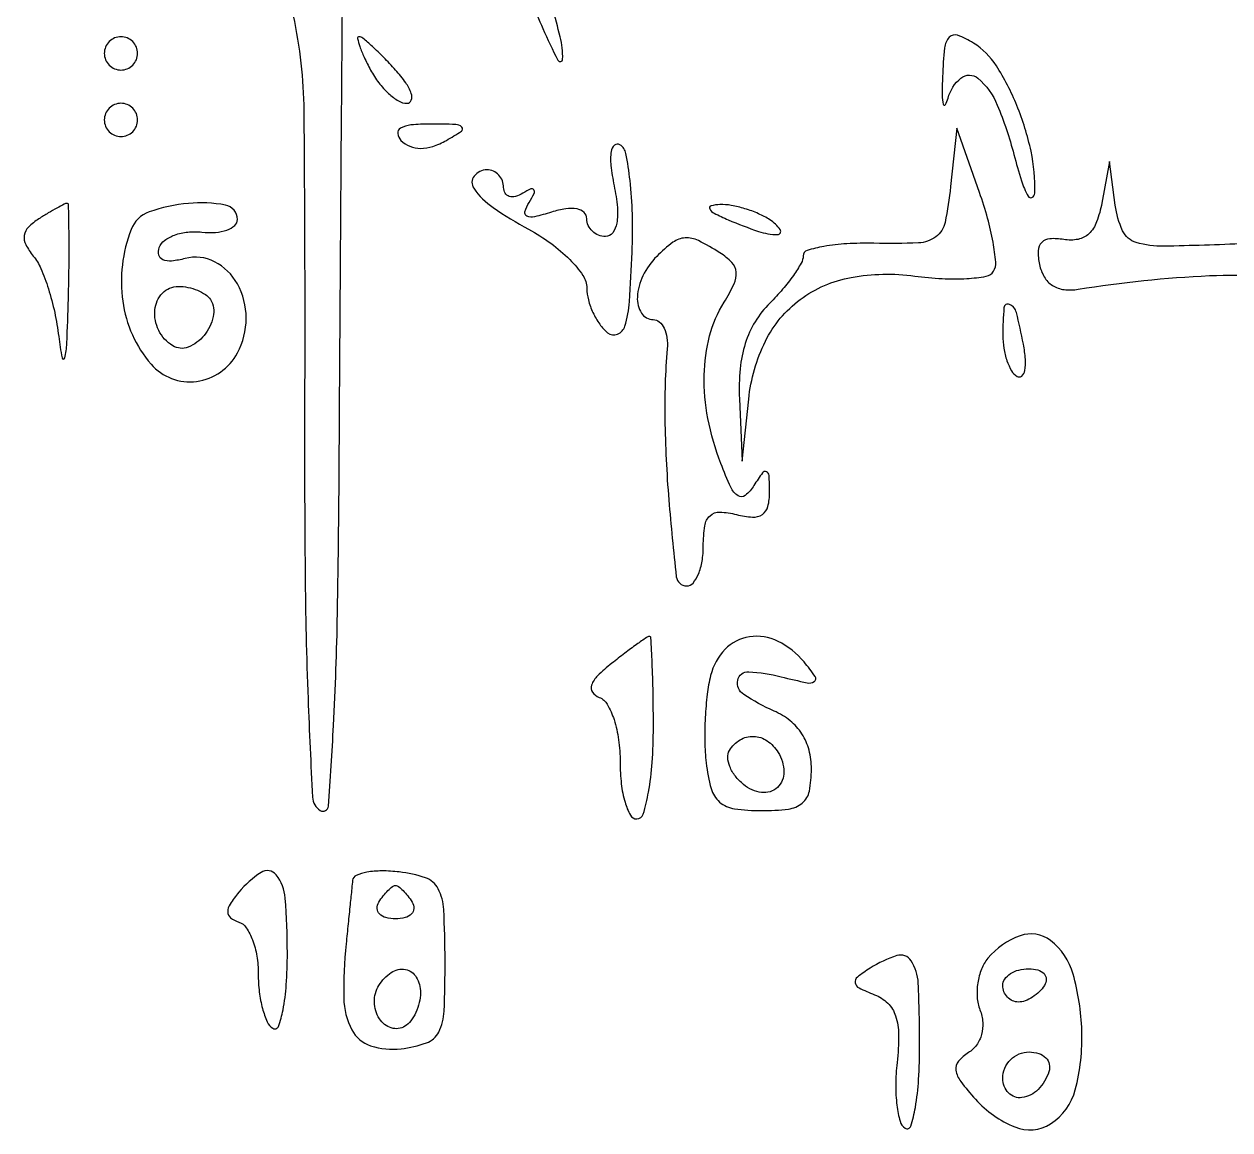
# Model space of a CAD drawing. Extents: x 50 to 925, y 21 to 441.
# Drawn here: x 746.2 to 818.6, y 210.3 to 276.8 of the extents above; entities that cross this region are included whole.
import ezdxf

# ---------------------------------------------------------------- set-up
doc = ezdxf.new("R2010")
doc.units = 0

msp = doc.modelspace()

# ---------------------------------------------------------------- linework, layer by layer
for points in [[(762.347994, 277.260796, -0.051239), (762.987695, 271.537397, -0.003039), (763.037271, 254.085489, 0.003039), (763.066463, 243.809541, 0.007356), (763.245856, 236.219187, 0.003234), (763.511051, 230.304856, 0.246292), (763.979879, 229.512435, 0.562754), (764.46813, 229.761428, 0.00533), (764.776067, 234.61346, 0.008859), (765.011249, 241.329533, 0.002933), (765.12386, 251.190983, -0.000267), (765.180536, 260.502204, -0.00025), (765.248389, 270.031101, -0.000248), (765.317097, 278.496177, -0.00085)], [(776.645011, 278.069207, -0.010206), (777.356364, 276.5, 0.019178), (778.265387, 274.586775, 0.770927), (778.546059, 274.650904, 0.071247), (778.398939, 275.987817, 0.005437), (777.454347, 279.5, -0.231486)], [(819.553906, 263.561234, -0.005006), (814.678325, 263.412487, -0.077525), (813.022426, 263.636144, -0.215398), (812.202684, 264.345464, -0.075066), (811.755977, 265.879708), (811.404142, 268.5), (810.952071, 266, -0.045255), (810.641269, 264.874118, -0.112521), (810.17288, 264.16524, -0.142238), (809.521017, 263.825686, -0.091957), (808.66445, 263.813482, 0.056506), (807.829748, 263.860493, 0.187581), (807.338282, 263.636592, 0.188852), (807.129162, 263.140811, 0.057352), (807.202765, 262.313482, 0.083828), (807.492569, 261.567573, 0.116823), (807.989415, 261.055628, 0.111618), (808.681729, 260.806474, 0.071804), (809.538315, 260.8238, -0.030002), (817.423126, 261.643609, -0.051302), (824.022227, 261.254475, -0.072061)]]:
    msp.add_lwpolyline(points, format="xyb")
for points in [[(801.376841, 273.600836, 0.009723), (801.3544, 272.492884, 0.063363), (801.424145, 271.941189, 0.665089), (801.551356, 271.922656, 0.073543), (801.710822, 272.305339, -0.162471), (802.486894, 273.515771, -0.360839), (803.50852, 273.501408, -0.119096), (804.671048, 271.897101, -0.032921), (805.669523, 268.925676, 0.011796), (806.12718, 267.345698, 0.04698), (806.519139, 266.417145, 0.407857), (806.755013, 266.343416, 0.271635), (806.919523, 266.600777, 0.063152), (806.697344, 269.123452, 0.043543), (805.845918, 271.866038, 0.044512), (804.612546, 274.252523, 0.112269), (803.232142, 275.621441, 0.050241), (802.286866, 276.08651, 0.305189), (801.783254, 275.965614, 0.161945), (801.498349, 275.330488, 0.01522)], [(751, 275, 0.099038), (751.076342, 274.618362, 0.097945), (751.29375, 274.29375, 0.097945), (751.618362, 274.076342, 0.099038), (752, 274, 0.099038), (752.381638, 274.076342, 0.097945), (752.70625, 274.29375, 0.097945), (752.923658, 274.618362, 0.099038), (753, 275, 0.099038), (752.923658, 275.381638, 0.097945), (752.70625, 275.70625, 0.097945), (752.381638, 275.923658, 0.099038), (752, 276, 0.099038), (751.618362, 275.923658, 0.097945), (751.29375, 275.70625, 0.097945), (751.076342, 275.381638, 0.099038)], [(767, 274, 0.040155), (767.492301, 273.234747, 0.044735), (768.084889, 272.5875, 0.049756), (768.684971, 272.14014, 0.136127), (769.190171, 272, 0.31697), (769.447179, 272.181125, 0.170442), (769.449353, 272.5875, 0.071687), (769.117991, 273.231167, 0.029262), (768.5, 274, 0.009734), (767.778924, 274.766257, 0.014065), (767.110022, 275.4125, 0.009676), (766.534813, 275.917703, 0.177154), (766.309829, 276, 0.479972), (766.220891, 275.889069, 0.028282), (766.355736, 275.4125, 0.02586), (766.616397, 274.767389, 0.013923)], [(751, 271, 0.099038), (751.076342, 270.618362, 0.097945), (751.29375, 270.29375, 0.097945), (751.618362, 270.076342, 0.099038), (752, 270, 0.099038), (752.381638, 270.076342, 0.097945), (752.70625, 270.29375, 0.097945), (752.923658, 270.618362, 0.099038), (753, 271, 0.099038), (752.923658, 271.381638, 0.097945), (752.70625, 271.70625, 0.097945), (752.381638, 271.923658, 0.099038), (752, 272, 0.099038), (751.618362, 271.923658, 0.097945), (751.29375, 271.70625, 0.097945), (751.076342, 271.381638, 0.099038)], [(768.828625, 269.771375, 0.100728), (769.363922, 269.417121, 0.096256), (770.003974, 269.292751, 0.080249), (770.740085, 269.411661, 0.047509), (771.555954, 269.771375, 0.018373), (772.458827, 270.321146, 0.474606), (772.48407, 270.570589, 0.191617), (772.11785, 270.728348, 0.007027), (770.57733, 270.75, 0.023063), (769.431161, 270.697103, 0.104874), (768.796725, 270.5, 0.301349), (768.632217, 270.180273, 0.170425)], [(801.863876, 267, -0.025235), (801.529511, 264.846739, -0.184371), (800.9768, 263.982835, -0.150255), (799.927725, 263.613259, -0.015186), (797.25, 263.586309, 0.018522), (795.620854, 263.559045, 0.030234), (794.248438, 263.401599, 0.031056), (793.237208, 263.157599, 0.329155), (793, 262.836309, -0.131285), (792.881529, 262.392887, -0.023008), (792.4125, 261.658166, -0.023572), (791.76572, 260.827038, -0.019242), (791, 260, 0.059681), (790.116997, 258.876662, 0.059704), (789.524435, 257.576698, 0.053547), (789.212807, 256.050617, 0.034824), (789.168103, 254.25), (789.336206, 250.5), (789.726899, 254.223668, -0.088524), (790.731653, 257.703044, -0.11934), (792.823371, 260.210394, -0.115236), (795.892433, 261.538867, -0.078728), (799.706492, 261.622469, 0.02031), (801.35643, 261.465914, 0.028638), (802.833351, 261.470747, 0.028162), (803.997859, 261.607433, 0.214207), (804.444129, 261.909599, 0.161934), (804.574563, 262.460474, 0.021977), (804.415708, 263.652048, 0.023443), (804.088764, 265.091397, 0.017811), (803.601513, 266.634505), (802.227751, 270.5)], [(781.640058, 267.049711, -0.025373), (781.833255, 265.741856, -0.065903), (781.799344, 264.792171, -0.117994), (781.554423, 264.216429, -0.237755), (781.125, 264, -0.093796), (780.695566, 264.081273, -0.096558), (780.330469, 264.313545, -0.099078), (780.086095, 264.660112, -0.104541), (780, 265.067388, 0.210954), (779.835379, 265.440206, 0.139999), (779.41022, 265.651372, 0.084065), (778.734463, 265.661549, 0.038683), (777.874771, 265.460254, -0.018511), (776.859103, 265.178816, -0.162598), (776.400738, 265.219756, -0.38048), (776.276808, 265.488411, -0.064753), (776.529279, 266.047375, 0.021719), (776.82803, 266.58129, 0.273113), (776.813276, 266.802788, 0.367323), (776.630693, 266.852734, 0.029145), (776.154508, 266.595492, -0.068937), (775.712617, 266.400314, -0.143226), (775.339137, 266.40265, -0.19028), (775.093162, 266.596262, -0.132745), (775, 266.940983, 0.093332), (774.923877, 267.345238, 0.09642), (774.70625, 267.688914, 0.099167), (774.381556, 267.918938, 0.105053), (774, 268, 0.229319), (773.224909, 267.624782, 0.331399), (773.203644, 266.8941, 0.089099), (774.374332, 265.731006, 0.027611), (776.5, 264.430067, -0.033846), (777.839534, 263.587135, -0.040283), (778.971875, 262.614142, -0.044575), (779.762993, 261.658193, -0.151708), (780, 260.895041, 0.064611), (780.091829, 260.187374, 0.044454), (780.367188, 259.425785, 0.044569), (780.771452, 258.727615, 0.066495), (781.25, 258.210554, 0.280035), (781.843624, 258.123758, 0.222185), (782.285668, 258.6151, 0.055859), (782.558502, 260.083068, 0.008613), (782.721471, 263.046724, 0.015528), (782.736722, 265.338639, 0.022217), (782.596938, 267.366403, 0.019164), (782.350385, 268.980522, 0.209831), (781.986529, 269.508326, 0.333482), (781.66081, 269.478868, 0.175993), (781.459824, 269.100617, 0.063606), (781.449014, 268.26646, 0.020831)], [(747.064302, 265.060903, 0.056719), (746.437437, 264.556581, 0.159557), (746.188902, 264.059384, 0.156926), (746.28062, 263.505893, 0.054352), (746.732597, 262.8222, -0.073286), (747.186351, 262.076116, -0.023485), (747.636157, 260.85578, -0.022864), (748.015622, 259.431968, -0.023681), (748.258258, 257.995985, 0.017521), (748.460624, 256.701486, 0.799981), (748.61777, 256.696578, 0.052996), (748.748358, 257.580528, 0.003238), (748.839963, 260.25, 0.004066), (748.883371, 262.453787, 0.006813), (748.879552, 264.306439, 0.001865), (748.848723, 265.893957, 0.425396), (748.75, 265.984687, 0.104197), (748.59172, 265.941083, 0.006213), (748.151701, 265.707009, 0.009122), (747.632471, 265.410021, 0.006592)], [(752.606989, 264.418213, 0.12633), (752.108154, 260.102623, 0.144762), (753.81025, 256.329504, 0.253923), (756.544399, 255.293625, 0.24054), (759, 257, 0.122995), (759.526527, 259.091375, 0.127629), (758.99571, 261.152907, 0.149457), (757.619937, 262.482099, 0.18384), (755.857275, 262.672928, -0.037453), (755.044827, 262.524326, -0.127004), (754.516033, 262.602419, -0.239349), (754.278511, 262.883466, -0.144513), (754.303128, 263.328686, -0.14812), (754.621215, 263.759158, -0.072735), (755.226429, 264.085952, -0.062264), (756.010824, 264.265914, -0.053056), (756.860232, 264.26179, 0.043941), (757.679574, 264.242905, 0.068192), (758.371443, 264.38384, 0.094306), (758.835995, 264.65303, 0.217736), (759, 265.01179, 0.361434), (758.273881, 265.885066, 0.06913), (756.05181, 265.986148, 0.061456), (753.688087, 265.469129, 0.220024)], [(788.5, 265, 0.019739), (790.313446, 264.304162, 0.081911), (791.466394, 264.114008, 0.608383), (791.618131, 264.407129, 0.095694), (791, 265, 0.040566), (790.315929, 265.367204, 0.028934), (789.5, 265.668473, 0.029384), (788.682866, 265.865933, 0.053798), (788, 265.914402, 0.051935), (787.464625, 265.838733, 0.491407), (787.384577, 265.656114, 0.152377), (787.658129, 265.391929, 0.014925)], [(784.2, 262.8, 0.082593), (783.372969, 261.642981, 0.100359), (783.036499, 260.356038, 0.15361), (783.281305, 259.39393, 0.259821), (783.98821, 259, -0.179934), (784.353455, 258.864162, -0.102971), (784.643054, 258.485937, -0.078669), (784.812821, 257.919574, -0.054508), (784.829767, 257.25, 0.025003), (784.687893, 253.03065, 0.01639), (784.926976, 248.171232, 0.007521), (785.37578, 243.557937, 0.381771), (786, 243, 0.220409), (786.382711, 243.17732, 0.077451), (786.70625, 243.706874, 0.058891), (786.926797, 244.48496, 0.03966), (787, 245.40638, -0.036036), (787.087143, 246.613909, -0.169429), (787.403445, 247.221836, -0.201856), (787.990551, 247.440826, -0.05366), (789, 247.289749, 0.048565), (789.952523, 247.137278, 0.165689), (790.549858, 247.300491, 0.185086), (790.883573, 247.778321, 0.063039), (790.984687, 248.633369, 0.01221), (790.951891, 249.638327, 0.285379), (790.794727, 249.861753, 0.350171), (790.55718, 249.795535, 0.015334), (790.042103, 249.033884, -0.076685), (789.525715, 248.441568, -0.333028), (789.088832, 248.416309, -0.140354), (788.649707, 248.930611, -0.016127), (788.057416, 250.348984, -0.042264), (787.280471, 253.062695, -0.053608), (787.053411, 255.658417, -0.05913), (787.381439, 258.020615, -0.074817), (788.25, 260.044081, 0.028998), (788.8472, 261.145521, 0.131449), (788.975, 261.858133, 0.172544), (788.715359, 262.430801, 0.059282), (788, 263.0152, 0.025765), (786.70822, 263.746332, 0.13076), (785.905295, 263.911998, 0.147475), (785.177717, 263.646897, 0.035803)], [(757.375, 260.202254, -0.196264), (757.546083, 259.180953, -0.116315), (756.997299, 258.054151, -0.126473), (756.042088, 257.351261, -0.238458), (755.111803, 257.430902, -0.13979), (754.268354, 258.355668, -0.139299), (754.03802, 259.587525, -0.168863), (754.495858, 260.595001, -0.205232), (755.440983, 261, -0.050179), (756.028755, 260.940864, -0.047705), (756.603506, 260.765662, -0.051353), (757.082037, 260.508057, -0.105582)], [(805, 258.059017, 0.040387), (805.063247, 257.277279, 0.04303), (805.251316, 256.532876, 0.047181), (805.526876, 255.928471, 0.124427), (805.855543, 255.589279, 0.332306), (806.134463, 255.613909, 0.162929), (806.321085, 255.941332, 0.068119), (806.361032, 256.617574, 0.027972), (806.238966, 257.530262, 0.014177), (805.818215, 259.43655, 0.234629), (805.407977, 259.917219, 0.511066), (805.069808, 259.713796, 0.021083)], [(781.5, 238.353445, 0.025895), (780.645117, 237.601688, 0.112277), (780.280645, 237.038165, 0.248308), (780.338417, 236.616883, 0.148346), (780.75, 236.301915, -0.177176), (781.23121, 235.888832, -0.049903), (781.632812, 234.967333, -0.043667), (781.908102, 233.758947, -0.034192), (782, 232.416667, 0.027697), (782.072573, 231.10753, 0.043521), (782.29375, 230.003646, 0.053908), (782.614548, 229.228607, 0.274241), (783, 229, 0.332234), (783.391033, 229.292067, 0.026982), (783.70625, 230.615625, 0.027868), (783.927854, 232.39166, 0.017105), (784, 234.5, 0.004261), (783.982044, 236.606774, 0.007161), (783.926563, 238.375033, 0.002068), (783.851335, 239.88368, 0.435634), (783.75, 239.968197, 0.120953), (783.586808, 239.905412, 0.00362), (782.985937, 239.480744, 0.007003), (782.284486, 238.962299, 0.004756)], [(787.44097, 237.620829, 0.031884), (787.235174, 236.503583, 0.016804), (787.115618, 235.097234, 0.016652), (787.089593, 233.643564, 0.024602), (787.171918, 232.370829, 0.038188), (787.468789, 230.828257, 0.149234), (787.980784, 230.016576, 0.144144), (788.870171, 229.613569, 0.034799), (790.5, 229.5, 0.030103), (792.113599, 229.597235, 0.144586), (792.95, 229.958333, 0.173074), (793.373428, 230.675563, 0.047675), (793.5, 232, 0.063705), (793.354197, 233.139711, 0.079803), (792.926287, 234.114243, 0.080426), (792.217934, 234.900185, 0.065928), (791.25, 235.487128, -0.041526), (789.429336, 236.473367, -0.307909), (789.070263, 237.337177, -0.372836), (789.733206, 237.844939, -0.046477), (791.674632, 237.545526, 0.008057), (793.240652, 237.179198, 0.199615), (793.66845, 237.257209, 0.424788), (793.726299, 237.55323, 0.020586), (793.052187, 238.437118, 0.104868), (791.491652, 239.671174, 0.152309), (789.770024, 239.945184, 0.167123), (788.310043, 239.193163, 0.130244)], [(791.5, 233, -0.13346), (791.845721, 231.833908, -0.214143), (791.449337, 230.893865, -0.223986), (790.503699, 230.591846, -0.14122), (789.421983, 231.064749, -0.054071), (788.927196, 231.574976, -0.06707), (788.594237, 232.145782, -0.080573), (788.465542, 232.687312, -0.157815), (788.570027, 233.113307, -0.117694), (789.212611, 233.752703, -0.147878), (790.021617, 233.963569, -0.141453), (790.838943, 233.692994, -0.104499)], [(759.080707, 224.597246, 0.029288), (758.556333, 223.88431, 0.145267), (758.416927, 223.412144, 0.233065), (758.586721, 223.068903, 0.083118), (759.083262, 222.805579, -0.166564), (759.531236, 222.46372, -0.057694), (759.907271, 221.72998, -0.049577), (760.16395, 220.762198, -0.040067), (760.25, 219.690096, 0.02967), (760.314346, 218.606674, 0.035769), (760.507031, 217.605602, 0.038612), (760.78728, 216.810432, 0.15144), (761.125, 216.422746, 0.472102), (761.463257, 216.538074, 0.042214), (761.742969, 217.526906, 0.031514), (761.93786, 219.037781, 0.016321), (762, 220.940983, 0.018822), (761.875646, 224.243281, 0.150754), (761.325222, 225.64354, 0.385748), (760.421937, 225.789952, 0.075755)], [(765.918758, 225.316422, -0.000377), (765.870218, 224.832324, -0.000056), (765.771729, 223.858574, -0.000063), (765.655122, 222.708447, -0.000055), (765.532316, 221.5, 0.029), (765.390724, 218.239579, 0.117495), (765.876376, 216.325663, 0.196329), (767.005386, 215.373459, 0.107428), (768.83584, 215.191861, 0.056119), (770.357475, 215.543762, 0.194714), (771.099598, 216.199932, 0.105648), (771.42364, 217.460261, 0.011279), (771.48014, 220.5, 0.011372), (771.398608, 223.551102, 0.107386), (771.059709, 224.807781, 0.193616), (770.299654, 225.462302, 0.053312), (768.73014, 225.816422, 0.028267), (767.678151, 225.87842, 0.044618), (766.778114, 225.800072, 0.056046), (766.134686, 225.609477, 0.274514)], [(769.5, 224, -0.146489), (769.602013, 223.620597, -0.191582), (769.461189, 223.29375, -0.134005), (769.074636, 223.072951, -0.063222), (768.5, 223, -0.063222), (767.925364, 223.072951, -0.134005), (767.538811, 223.29375, -0.191582), (767.397987, 223.620597, -0.146489), (767.5, 224, -0.025622), (767.764631, 224.382847, -0.032351), (768.048689, 224.70625, -0.033983), (768.313296, 224.937141, -0.163822), (768.5, 225, -0.163822), (768.686704, 224.937141, -0.033983), (768.951311, 224.70625, -0.032351), (769.235369, 224.382847, -0.025622)], [(804.105192, 220.626748, 0.07919), (803.718293, 219.973439, 0.056079), (803.495028, 219.149385, 0.055652), (803.459408, 218.288545, 0.074279), (803.628464, 217.525823, -0.073999), (803.794559, 216.778433, -0.083884), (803.72393, 216.048223, -0.089431), (803.425894, 215.418733, -0.099488), (802.935481, 214.960125, 0.081238), (802.336755, 214.439546, 0.213657), (802.187338, 213.90383, 0.125174), (802.471619, 213.227751, 0.022121), (803.355891, 212.159239, 0.112045), (805.727652, 210.494243, 0.244936), (807.8767, 210.691434, 0.188074), (809.356386, 212.733378, 0.07228), (809.75106, 216.275639, 0.060292), (809.222619, 219.684725, 0.161373), (807.863887, 221.695666, 0.25559), (806.040331, 221.982721, 0.134232)], [(797.028025, 220.038482, 0.025828), (796.263166, 219.497559, 0.272959), (796.130113, 219.155191, 0.243786), (796.361362, 218.844933, 0.021411), (797.289311, 218.442475, -0.102768), (798.082935, 217.932415, -0.118935), (798.557714, 217.171753, -0.08089), (798.73993, 216.041289, -0.027041), (798.64644, 214.364167, 0.024927), (798.565696, 213.018078, 0.033322), (798.634846, 211.796589, 0.035187), (798.823322, 210.83482, 0.190599), (799.135155, 210.41647, 0.488561), (799.471011, 210.541101, 0.034037), (799.745952, 211.671938, 0.027956), (799.938526, 213.345618, 0.014666), (800, 215.440983, 0.011078), (799.918126, 219.135881, 0.133167), (799.488761, 220.480502, 0.338532), (798.63332, 220.787044, 0.063876)], [(770, 218.559017, -0.057944), (769.930946, 217.965145, -0.050295), (769.726548, 217.37232, -0.052935), (769.425599, 216.868321, -0.093559), (769.069098, 216.542705, -0.22115), (768.249279, 216.445281, -0.173073), (767.532901, 217.000994, -0.137775), (767.228407, 218.005022, -0.144545), (767.5, 219, -0.106623), (768.247001, 219.776532, -0.194118), (769.094833, 219.956238, -0.221941), (769.748994, 219.49767, -0.131397)], [(807.5, 219, -0.06081), (807.193797, 218.617485, -0.051032), (806.7871, 218.29375, -0.053229), (806.346558, 218.073302, -0.089642), (805.940983, 218, -0.105429), (805.581949, 218.076556, -0.099231), (805.276414, 218.29375, -0.096318), (805.071618, 218.618268, -0.092995), (805, 219, -0.153634), (805.120018, 219.381379, -0.097988), (805.457961, 219.70625, -0.080552), (805.962904, 219.925455, -0.062283), (806.559017, 220, -0.066118), (807.110654, 219.926733, -0.138808), (807.478525, 219.70625, -0.191142), (807.607943, 219.379648, -0.139169)], [(807.770833, 213.8125, -0.113253), (807.122932, 212.749304, -0.165501), (806.153639, 212.257027, -0.244413), (805.346973, 212.540134, -0.190724), (805, 213.416667, -0.099038), (805.120875, 214.020927, -0.097945), (805.465104, 214.534896, -0.097945), (805.979073, 214.879125, -0.099038), (806.583333, 215, -0.077096), (807.158616, 214.910766, -0.119977), (807.585286, 214.651172, -0.144529), (807.795817, 214.264262, -0.134046)]]:
    msp.add_lwpolyline(points, format="xyb", close=True)

doc.saveas('drawing.dxf')
